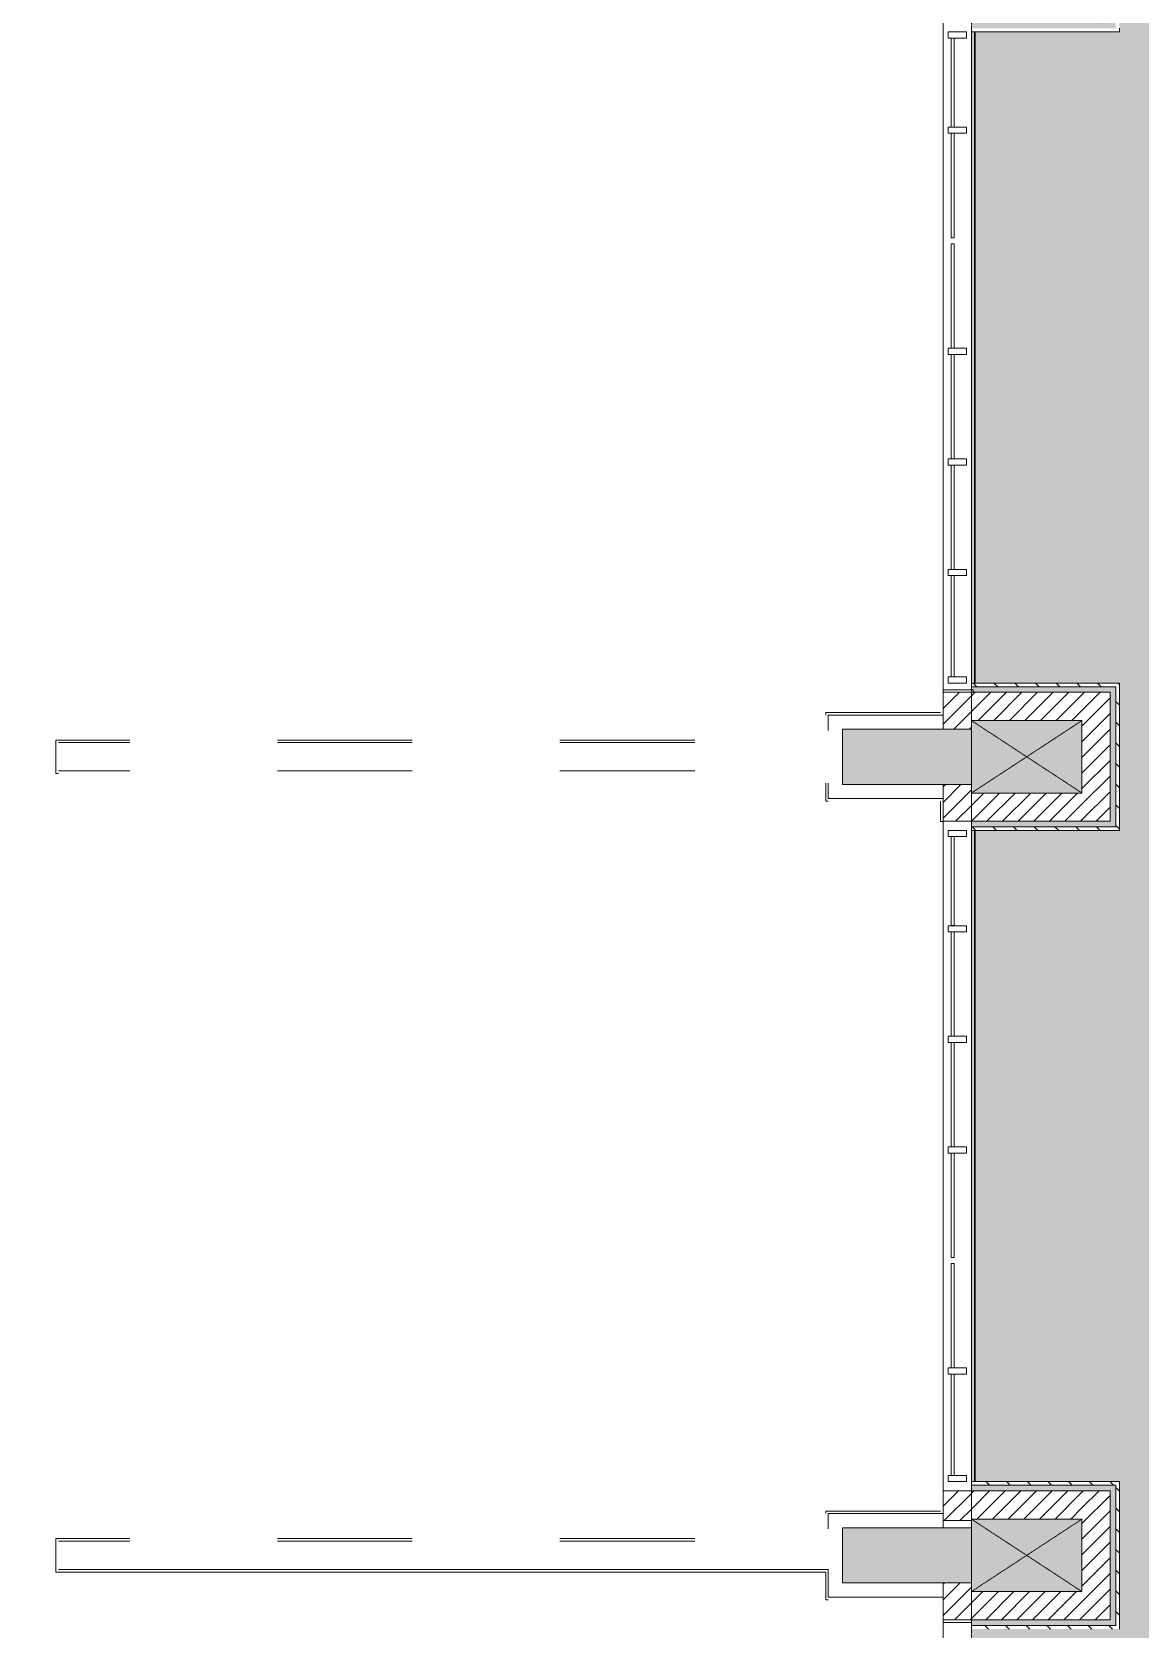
# Model space of a CAD drawing. Header units: millimetres. Extents: x -106145 to 154907, y -84585 to 152038.
# Drawn here: x 113743 to 122762, y 101575 to 114575 of the extents above; entities that cross this region are included whole.
import ezdxf

# ---------------------------------------------------------------- set-up
doc = ezdxf.new("R2010")
doc.units = ezdxf.units.MM
doc.linetypes.add('Cut Out Line', pattern=[2, 1, -1])
doc.linetypes.add('Cut Out Line _2_', pattern=[2, 1, -1])
doc.layers.add('A-DETL', color=7, linetype='Continuous', lineweight=5, true_color=0x00a600)
for name, color, linetype, lineweight in [('A-FLOR', 7, 'Continuous', 5), ('A-FLOR-PATT', 7, 'Continuous', 5), ('A-GLAZ-CURT', 7, 'Continuous', 5), ('A-GLAZ-CWMG', 7, 'Continuous', 5), ('A-WALL', 7, 'Continuous', 5), ('A-WALL-PATT', 7, 'Continuous', 5), ('S-COLS', 7, 'Continuous', 5)]:
    doc.layers.add(name, color=color, linetype=linetype, lineweight=lineweight)
pattern_1 = [(45, (0, 0), (-63.63961, 63.63961), [])]
pattern_2 = [(315, (0, 0), (84.18955, 84.18955), [])]

# ---------------------------------------------------------------- blocks, each defined once
blk = doc.blocks.new('System Panel - Glazed-15714935-Site Plan -MAIN')
at = {"layer": 'A-GLAZ-CURT', "color": 254, "lineweight": 9, "true_color": 0xdddddd}
for p, q in [((-413, 49), (413, 49)), ((-413, 24), (-413, 49)), ((413, 24), (-413, 24)), ((413, 24), (413, 49))]:
    blk.add_line(p, q, dxfattribs=at)
blk = doc.blocks.new('System Panel - Glazed-15715367-Site Plan -MAIN')
at = {"layer": 'A-GLAZ-CURT', "color": 254, "lineweight": 9, "true_color": 0xdddddd}
for p, q in [((-425, 49.5), (425, 49.5)), ((-425, 24.5), (-425, 49.5)), ((425, 24.5), (-425, 24.5)), ((425, 24.5), (425, 49.5))]:
    blk.add_line(p, q, dxfattribs=at)
blk = doc.blocks.new('Rectangular Mullion - 50 x 150mm-15568152-Site Plan -MAIN')
at = {"layer": 'A-GLAZ-CWMG', "color": 254, "lineweight": 18, "true_color": 0xdddddd}
for p, q in [((0, 75), (-50, 75)), ((-50, 75), (-50, -75)), ((0, 75), (0, -75)), ((-50, -75), (0, -75))]:
    blk.add_line(p, q, dxfattribs=at)
blk = doc.blocks.new('Rectangular Mullion - 50 x 150mm-15568153-Site Plan -MAIN')
at = {"layer": 'A-GLAZ-CWMG', "color": 254, "lineweight": 18, "true_color": 0xdddddd}
for p, q in [((0, 75), (-50, 75)), ((-50, 75), (-50, -75)), ((0, 75), (0, -75)), ((-50, -75), (0, -75))]:
    blk.add_line(p, q, dxfattribs=at)
blk = doc.blocks.new('Rectangular Mullion - 50 x 150mm-15568150-Site Plan -MAIN')
at = {"layer": 'A-GLAZ-CWMG', "color": 254, "lineweight": 18, "true_color": 0xdddddd}
for p, q in [((25, 75), (-25, 75)), ((-25, 75), (-25, -75)), ((25, 75), (25, -75)), ((-25, -75), (25, -75))]:
    blk.add_line(p, q, dxfattribs=at)
blk = doc.blocks.new('System Panel - Glazed-15716075-Site Plan -MAIN')
at = {"layer": 'A-GLAZ-CURT', "color": 254, "lineweight": 9, "true_color": 0xdddddd}
for p, q in [((-362, 50), (362, 50)), ((-362, 24), (-362, 50)), ((362, 24), (-362, 24)), ((362, 24), (362, 50))]:
    blk.add_line(p, q, dxfattribs=at)
blk = doc.blocks.new('MM-HOSPITAL BLOCK-C_2022_11_01_Facade reworking_rvt-1-Site Plan -MAIN')
at = {"layer": 'A-WALL-PATT', "true_color": 0xaaaaaa}
h = blk.add_hatch(dxfattribs=at)
h.set_pattern_fill('FP_10', color=253, style=0, pattern_type=2)
h.set_pattern_definition(pattern_1)
h.paths.add_polyline_path([(122289, 16605), (122519, 16605), (122519, 18390), (122289, 18390), (122289, 16835)], flags=0)
h.paths.add_polyline_path([(122519, 23840), (122519, 24890), (122289, 24890), (122289, 23840)], flags=0)
h.paths.add_polyline_path([(122519, 30340), (122519, 31553), (122289, 31553), (122289, 30340)], flags=0)
h.paths.add_polyline_path([(122519, 32603), (122519, 33815), (122289, 33815), (122289, 32603)], flags=0)
h.paths.add_polyline_path([(122289, 38130), (122519, 38130), (122519, 39180), (122289, 39180), (122289, 38360)], flags=0)
h.paths.add_polyline_path([(122289, 44630), (122519, 44630), (122519, 45680), (122289, 45680), (122289, 44860)], flags=0)
h.paths.add_polyline_path([(122519, 51130), (122519, 52180), (122289, 52180), (122289, 51130)], flags=0)
h.paths.add_polyline_path([(122289, 57475), (122519, 57475), (122519, 60950), (122289, 60950), (122289, 57705)], flags=0)
h.paths.add_polyline_path([(122519, 67580), (122519, 68630), (122289, 68630), (122289, 67580)], flags=0)
h.paths.add_polyline_path([(122289, 73555), (122519, 73555), (122519, 74605), (122289, 74605), (122289, 73785)], flags=0)
h.paths.add_polyline_path([(122519, 81555), (122519, 82485), (122289, 82485), (122289, 81555)], flags=0)
h.paths.add_polyline_path([(122289, 83535), (122519, 83535), (122519, 85030), (122289, 85030), (122289, 83814)], flags=0)
h.paths.add_polyline_path([(122289, 91210), (122519, 91210), (122519, 91911), (122289, 91911), (122289, 91440)], flags=0)
h.paths.add_polyline_path([(122289, 92961), (122519, 92961), (122519, 98425), (122289, 98425), (122289, 93034)], flags=0)
h.paths.add_polyline_path([(122519, 101650), (122519, 102700), (122289, 102700), (122289, 101650)], flags=0)
h.paths.add_polyline_path([(122519, 108150), (122519, 109200), (122289, 109200), (122289, 108150)], flags=0)
h.paths.add_polyline_path([(122289, 114650), (122519, 114650), (122519, 115885), (122289, 115885), (122289, 114880)], flags=0)
h.paths.add_polyline_path([(122519, 116935), (122519, 118170), (122289, 118170), (122289, 116935)], flags=0)
h.paths.add_polyline_path([(122289, 121150), (122519, 121150), (122519, 122200), (122289, 122200), (122289, 121380)], flags=0)
h.paths.add_polyline_path([(122519, 129080), (122519, 130865), (122289, 130865), (122289, 129080)], flags=0)
h = blk.add_hatch(dxfattribs=at)
h.set_pattern_fill('FP_10', color=253, style=0, pattern_type=2)
h.set_pattern_definition(pattern_1)
h.paths.add_polyline_path([(121389, 108900), (121389, 109200), (121159, 109200), (121159, 108900)], flags=0)
at = {"layer": 'A-WALL-PATT', "true_color": 0xd4d4d4}
h = blk.add_hatch(dxfattribs=at)
h.set_pattern_fill('FP_16', color=254, style=0, pattern_type=2)
h.set_pattern_definition(pattern_2)
h.paths.add_polyline_path([(121389, 109245), (122564, 109245), (122564, 109275), (121389, 109275)], flags=0)
at = {"layer": 'A-WALL-PATT', "true_color": 0xaaaaaa}
h = blk.add_hatch(dxfattribs=at)
h.set_pattern_fill('FP_10', color=253, style=0, pattern_type=2)
h.set_pattern_definition(pattern_1)
h.paths.add_polyline_path([(122289, 108970), (122289, 109200), (121389, 109200), (121389, 108970)], flags=0)
at = {"layer": 'A-WALL-PATT', "true_color": 0xd4d4d4}
h = blk.add_hatch(dxfattribs=at)
h.set_pattern_fill('FP_16', color=254, style=0, pattern_type=2)
h.set_pattern_definition(pattern_2)
h.paths.add_polyline_path([(122594, 108105), (122594, 109275), (122564, 109275), (122564, 108105)], flags=0)
at = {"layer": 'A-WALL-PATT', "true_color": 0xaaaaaa}
h = blk.add_hatch(dxfattribs=at)
h.set_pattern_fill('FP_10', color=253, style=0, pattern_type=2)
h.set_pattern_definition(pattern_1)
h.paths.add_polyline_path([(121159, 108150), (121389, 108150), (121389, 108450), (121159, 108447), (121159, 108380)], flags=0)
h = blk.add_hatch(dxfattribs=at)
h.set_pattern_fill('FP_10', color=253, style=0, pattern_type=2)
h.set_pattern_definition(pattern_1)
h.paths.add_polyline_path([(121389, 108150), (122289, 108150), (122289, 108380), (121389, 108380)], flags=0)
at = {"layer": 'A-WALL-PATT', "true_color": 0xd4d4d4}
h = blk.add_hatch(dxfattribs=at)
h.set_pattern_fill('FP_16', color=254, style=0, pattern_type=2)
h.set_pattern_definition(pattern_2)
h.paths.add_polyline_path([(121389, 108075), (122594, 108075), (122594, 108105), (121389, 108105)], flags=0)
at = {"layer": 'A-WALL-PATT', "true_color": 0xaaaaaa}
h = blk.add_hatch(dxfattribs=at)
h.set_pattern_fill('FP_10', color=253, style=0, pattern_type=2)
h.set_pattern_definition(pattern_1)
h.paths.add_polyline_path([(121159, 102458), (121389, 102458), (121389, 102700), (121159, 102700), (121159, 102470)], flags=0)
at = {"layer": 'A-WALL-PATT', "true_color": 0xd4d4d4}
h = blk.add_hatch(dxfattribs=at)
h.set_pattern_fill('FP_16', color=254, style=0, pattern_type=2)
h.set_pattern_definition(pattern_2)
h.paths.add_polyline_path([(122564, 102745), (122564, 102775), (121389, 102775), (121389, 102745)], flags=0)
at = {"layer": 'A-WALL-PATT', "true_color": 0xaaaaaa}
h = blk.add_hatch(dxfattribs=at)
h.set_pattern_fill('FP_10', color=253, style=0, pattern_type=2)
h.set_pattern_definition(pattern_1)
h.paths.add_polyline_path([(122289, 102470), (122289, 102700), (121389, 102700), (121389, 102470)], flags=0)
at = {"layer": 'A-WALL-PATT', "true_color": 0xd4d4d4}
h = blk.add_hatch(dxfattribs=at)
h.set_pattern_fill('FP_16', color=254, style=0, pattern_type=2)
h.set_pattern_definition(pattern_2)
h.paths.add_polyline_path([(122594, 101605), (122594, 102775), (122564, 102775), (122564, 101605)], flags=0)
at = {"layer": 'A-WALL-PATT', "true_color": 0xaaaaaa}
h = blk.add_hatch(dxfattribs=at)
h.set_pattern_fill('FP_10', color=253, style=0, pattern_type=2)
h.set_pattern_definition(pattern_1)
h.paths.add_polyline_path([(121159, 101650), (121389, 101650), (121389, 101950), (121159, 101947), (121159, 101880)], flags=0)
h = blk.add_hatch(dxfattribs=at)
h.set_pattern_fill('FP_10', color=253, style=0, pattern_type=2)
h.set_pattern_definition(pattern_1)
h.paths.add_polyline_path([(122289, 101650), (122289, 101880), (121389, 101880), (121389, 101650)], flags=0)
at = {"layer": 'A-WALL-PATT', "true_color": 0xd4d4d4}
h = blk.add_hatch(dxfattribs=at)
h.set_pattern_fill('FP_16', color=254, style=0, pattern_type=2)
h.set_pattern_definition(pattern_2)
h.paths.add_polyline_path([(121389, 101575), (122594, 101575), (122594, 101605), (121389, 101605)], flags=0)
at = {"layer": 'S-COLS', "true_color": 0xd4d4d4}
for points in [[(120339, 108450), (121389, 108450), (121389, 108900), (120339, 108900), (120339, 108708)], [(120339, 101950), (121389, 101950), (121389, 102400), (120339, 102400), (120339, 102254)]]:
    blk.add_hatch(color=254, dxfattribs=at).paths.add_polyline_path(points, flags=0)
at = {"layer": 'A-DETL', "color": 254, "linetype": 'Cut Out Line', "true_color": 0xd4d4d4}
for p, q in [((122289, 108380), (121389, 108970)), ((122289, 108970), (121389, 108380)), ((122289, 101880), (121389, 102470)), ((122289, 102470), (121389, 101880))]:
    blk.add_line(p, q, dxfattribs=at)
at = {"layer": 'A-WALL', "color": 254, "true_color": 0xdddddd}
for p, q in [((121159, 109221), (121159, 114650)), ((121389, 114575), (121389, 109275)), ((121159, 109221), (121389, 109221)), ((121159, 109221), (121159, 109203)), ((121389, 109245), (121389, 109221)), ((120203, 109036), (121138, 109036)), ((120203, 109036), (120203, 109015)), ((120224, 109015), (121159, 109015)), ((120224, 109015), (120224, 108900)), ((121159, 109015), (120224, 109015)), ((113938, 108811), (114538, 108811)), ((113938, 108811), (113938, 108790)), ((115740, 108811), (116838, 108811)), ((118040, 108811), (119138, 108811)), ((120224, 108890), (120224, 108900)), ((113938, 108539), (113938, 108790)), ((113959, 108790), (114538, 108790)), ((114538, 108790), (113959, 108790)), ((115740, 108790), (116838, 108790)), ((116838, 108790), (115740, 108790)), ((118040, 108790), (119138, 108790)), ((119138, 108790), (118040, 108790)), ((114538, 108560), (113959, 108560)), ((116838, 108560), (115740, 108560)), ((119137, 108560), (118040, 108560)), ((113938, 108539), (113959, 108539)), ((120203, 108314), (120203, 108460)), ((120224, 108335), (120224, 108460)), ((120224, 108460), (120224, 108335)), ((120203, 108314), (120224, 108314)), ((120224, 108335), (120339, 108335)), ((121159, 108335), (120339, 108335)), ((121138, 108147), (121138, 108314)), ((121138, 108147), (121159, 108147)), ((121159, 102700), (121159, 108147)), ((121389, 108150), (121389, 108105)), ((121389, 108075), (121389, 102775)), ((121389, 102745), (121389, 102700)), ((120203, 102536), (121138, 102536)), ((120203, 102536), (120203, 102515)), ((120224, 102390), (120224, 102515)), ((120339, 102515), (120224, 102515)), ((121159, 102515), (120224, 102515)), ((120339, 102515), (121159, 102515)), ((121159, 102400), (121159, 102458)), ((113938, 102311), (114538, 102311)), ((113938, 102311), (113938, 102290)), ((115740, 102311), (116838, 102311)), ((118040, 102311), (119138, 102311)), ((113938, 102039), (113938, 102290)), ((113959, 102290), (114538, 102290)), ((114538, 102290), (113959, 102290)), ((115740, 102290), (116838, 102290)), ((116838, 102290), (115740, 102290)), ((118040, 102290), (119138, 102290)), ((119138, 102290), (118040, 102290)), ((120224, 102060), (113959, 102060)), ((113959, 102060), (120224, 102060)), ((120224, 101950), (120224, 102060)), ((120224, 102039), (120224, 102060)), ((113938, 102039), (113959, 102039)), ((120203, 102039), (113959, 102039)), ((120203, 101814), (120203, 102039)), ((120224, 102039), (120224, 101835)), ((120224, 101950), (120224, 101835)), ((120203, 101814), (120224, 101814)), ((121159, 101835), (120224, 101835)), ((121159, 101647), (121159, 101629)), ((121159, 98445), (121159, 101629)), ((121389, 101629), (121159, 101629)), ((121389, 101629), (121389, 101650)), ((121389, 101629), (121389, 101605))]:
    blk.add_line(p, q, dxfattribs=at)
at = {"layer": 'A-WALL', "color": 254, "lineweight": 18, "true_color": 0xdddddd}
for p, q in [((121389, 114575), (121389, 114605)), ((121159, 109200), (121159, 108903)), ((121389, 109200), (121159, 109200)), ((121389, 109275), (121389, 109245)), ((121389, 109200), (121389, 108970)), ((121389, 108900), (121389, 108970)), ((121389, 108900), (121159, 108900)), ((121159, 108450), (121389, 108450)), ((121159, 108447), (121159, 108150)), ((121389, 108380), (121389, 108450)), ((121389, 108380), (121389, 108150)), ((121159, 108150), (121389, 108150)), ((121389, 108075), (121389, 108105)), ((121159, 102700), (121159, 102458)), ((121159, 102700), (121389, 102700)), ((121389, 102775), (121389, 102745)), ((121389, 102700), (121389, 102470)), ((121159, 102458), (121389, 102458)), ((121389, 102458), (121389, 102470)), ((121159, 101950), (121389, 101950)), ((121159, 101947), (121159, 101650)), ((121389, 101880), (121389, 101950)), ((121389, 101880), (121389, 101650)), ((121159, 101650), (121389, 101650)), ((121389, 101575), (121389, 101605))]:
    blk.add_line(p, q, dxfattribs=at)
at = {"layer": 'A-WALL', "color": 253, "lineweight": 18, "true_color": 0xaaaaaa}
for p, q in [((121414, 114575), (121389, 114575)), ((121414, 114575), (121414, 109275)), ((122594, 114575), (121419, 114575)), ((121419, 109275), (121419, 114575)), ((122594, 114575), (122594, 114605)), ((121389, 109275), (121414, 109275)), ((122564, 109245), (121389, 109245)), ((121389, 109200), (122289, 109200)), ((121419, 109275), (122564, 109275)), ((122519, 109200), (122289, 109200)), ((122519, 108150), (122519, 109200)), ((122594, 109275), (122564, 109275)), ((122564, 109245), (122564, 108105)), ((122594, 108105), (122594, 109275)), ((122289, 108970), (121389, 108970)), ((122289, 108970), (122289, 108380)), ((121389, 108380), (122289, 108380)), ((122289, 108150), (121389, 108150)), ((122564, 108105), (121389, 108105)), ((121414, 108075), (121389, 108075)), ((121414, 108075), (121414, 102775)), ((122594, 108075), (121419, 108075)), ((121419, 102775), (121419, 108075)), ((122289, 108150), (122519, 108150)), ((122594, 108075), (122594, 108105)), ((121389, 102775), (121414, 102775)), ((122564, 102745), (121389, 102745)), ((121389, 102700), (122289, 102700)), ((121419, 102775), (122564, 102775)), ((122519, 102700), (122289, 102700)), ((122519, 101650), (122519, 102700)), ((122594, 102775), (122564, 102775)), ((122564, 102745), (122564, 101605)), ((122594, 101605), (122594, 102775)), ((122289, 102470), (121389, 102470)), ((122289, 102470), (122289, 101880)), ((121389, 101880), (122289, 101880)), ((122289, 101650), (121389, 101650)), ((122564, 101605), (121389, 101605)), ((122289, 101650), (122519, 101650)), ((122594, 101575), (122594, 101605))]:
    blk.add_line(p, q, dxfattribs=at)
at = {"layer": 'A-WALL', "color": 253, "true_color": 0xaaaaaa}
for p, q in [((121419, 114575), (121414, 114575)), ((121389, 109221), (121404, 109221)), ((121404, 109200), (121404, 109221)), ((121414, 109275), (121419, 109275)), ((121419, 108075), (121414, 108075)), ((121414, 102775), (121419, 102775))]:
    blk.add_line(p, q, dxfattribs=at)
at = {"layer": 'S-COLS', "color": 254, "true_color": 0xdddddd}
for p, q in [((120339, 108450), (120339, 108900)), ((120339, 108900), (121389, 108900)), ((121389, 108450), (121389, 108900)), ((121389, 108450), (120339, 108450)), ((120339, 101950), (120339, 102400)), ((120339, 102400), (121389, 102400)), ((121389, 101950), (121389, 102400)), ((121389, 101950), (120339, 101950))]:
    blk.add_line(p, q, dxfattribs=at)
at = {"color": 253, "lineweight": 5, "true_color": 0xaaaaaa, "extrusion": (0, 0, -1), "rotation": 90.0000000000002}
for name, p in [('Rectangular Mullion - 50 x 150mm-15568152-Site Plan -MAIN', (-121274, 114575)), ('Rectangular Mullion - 50 x 150mm-15568150-Site Plan -MAIN', (-121274, 113775)), ('Rectangular Mullion - 50 x 150mm-15568150-Site Plan -MAIN', (-121274, 111975)), ('Rectangular Mullion - 50 x 150mm-15568150-Site Plan -MAIN', (-121274, 111075)), ('Rectangular Mullion - 50 x 150mm-15568150-Site Plan -MAIN', (-121274, 110175)), ('Rectangular Mullion - 50 x 150mm-15568152-Site Plan -MAIN', (-121274, 108075)), ('Rectangular Mullion - 50 x 150mm-15568150-Site Plan -MAIN', (-121274, 107275)), ('Rectangular Mullion - 50 x 150mm-15568150-Site Plan -MAIN', (-121274, 106375)), ('Rectangular Mullion - 50 x 150mm-15568150-Site Plan -MAIN', (-121274, 105475)), ('Rectangular Mullion - 50 x 150mm-15568150-Site Plan -MAIN', (-121274, 103675))]:
    blk.add_blockref(name, p, dxfattribs=at)
at = {"color": 253, "lineweight": 5, "true_color": 0xaaaaaa}
for name, p, rotation in [('System Panel - Glazed-15716075-Site Plan -MAIN', (121274, 114163), 89.99999999999982), ('System Panel - Glazed-15715367-Site Plan -MAIN', (121274, 113325), 89.99999999999982), ('System Panel - Glazed-15715367-Site Plan -MAIN', (121274, 112425), 89.99999999999982), ('System Panel - Glazed-15715367-Site Plan -MAIN', (121274, 111525), 89.99999999999982), ('System Panel - Glazed-15715367-Site Plan -MAIN', (121274, 110625), 89.99999999999982), ('System Panel - Glazed-15714935-Site Plan -MAIN', (121274, 109738), 89.99999999999982), ('Rectangular Mullion - 50 x 150mm-15568153-Site Plan -MAIN', (121274, 109275), 269.9999999999998), ('System Panel - Glazed-15716075-Site Plan -MAIN', (121274, 107663), 89.99999999999982), ('System Panel - Glazed-15715367-Site Plan -MAIN', (121274, 106825), 89.99999999999982), ('System Panel - Glazed-15715367-Site Plan -MAIN', (121274, 105925), 89.99999999999982), ('System Panel - Glazed-15715367-Site Plan -MAIN', (121274, 105025), 89.99999999999982), ('System Panel - Glazed-15715367-Site Plan -MAIN', (121274, 104125), 89.99999999999982), ('System Panel - Glazed-15714935-Site Plan -MAIN', (121274, 103238), 89.99999999999982), ('Rectangular Mullion - 50 x 150mm-15568153-Site Plan -MAIN', (121274, 102775), 269.9999999999998)]:
    blk.add_blockref(name, p, dxfattribs=dict(at, rotation=rotation))

msp = doc.modelspace()

# ---------------------------------------------------------------- hatches: boundary and pattern name
at = {"layer": 'A-FLOR-PATT', "true_color": 0x808080}
h = msp.add_hatch(dxfattribs=at)
h.set_pattern_fill('FP_4', color=8, style=0, pattern_type=2)
h.set_pattern_definition([(0, (0, 0), (1219.2, 304.8), [100.584, -813.816, 100.584, -813.816, -4876.8]), (0, (0, 0), (1219.2, 304.8), [-1828.8, 100.584, -1728.216, 100.584, -813.816, -2133.6]), (0, (0, 0), (1219.2, 304.8), [-4572, 100.584, -509.016, 100.584, -1423.416]), (120, (457.2, 152.4), (-873.56454, 903.45817), [100.584, -813.816, 100.584, -813.816, -4876.8]), (120, (457.2, 152.4), (-873.56454, 903.45817), [-1828.8, 100.584, -1728.216, 100.584, -813.816, -2133.6]), (120, (457.2, 152.4), (-873.56454, 903.45817), [-4572, 100.584, -509.016, 100.584, -1423.416]), (240, (609.6, 762), (-345.63546, -1208.25817), [100.584, -813.816, 100.584, -813.816, -4876.8]), (240, (609.6, 762), (-345.63546, -1208.25817), [-1828.8, 100.584, -1728.216, 100.584, -813.816, -2133.6]), (240, (609.6, 762), (-345.63546, -1208.25817), [-4572, 100.584, -509.016, 100.584, -1423.416])])
h.paths.add_polyline_path([(120976.44, -5540.95), (130530.13, -25.13), (141506.23, 64566.56), (148425.19, 77286.56), (145818.87, 107785.95), (142128.14, 143003.41), (140701.04, 143003.41), (140407.96, 142997.07), (140115.4, 142978.1), (139823.86, 142946.52), (139483.19, 142892.47), (139245.91, 142845.76), (138960.52, 142776.72), (138678.17, 142695.35), (138390.64, 142598.44), (138072.64, 142473.65), (137854.36, 142378.51), (137589.11, 142249.12), (137329.32, 142108.09), (137075.44, 141955.61), (136827.91, 141791.84), (136587.18, 141616.97), (136332.6, 141413.11), (136127.77, 141234.6), (135909.9, 141027.42), (135700.43, 140809.75), (135551.77, 140644.7), (135365.81, 140419.49), (135189.69, 140186.5), (135023.73, 139946.17), (134868.25, 139698.93), (134723.53, 139445.24), (134565.72, 139133.32), (134466.18, 138917.39), (134354.56, 138644.85), (134254.94, 138368.04), (134167.45, 138087.43), (134092.22, 137803.52), (134029.35, 137516.8), (133978.93, 137227.77), (133941.03, 136936.95), (133915.72, 136644.85), (133903.02, 136351.97), (133902.95, 136058.82), (133915.52, 135765.94), (133943.24, 135445.4), (134842.96, 126881.53), (135189.06, 124968.58), (135446.38, 123480.79), (135692.08, 121996.12), (135926.14, 120515.42), (136148.56, 119039.7), (136359.31, 117570.16), (136558.39, 116108.26), (136757.32, 114560.45), (136996.29, 112554.47), (137122.61, 111437.54), (137324.17, 109499.66), (137403.42, 108690.82), (137471.05, 107971.36), (137545.95, 107142.57), (137602.63, 106489.99), (137673.34, 105635.88), (137747.27, 104710.63), (137876.79, 102898.95), (137945.75, 101854.47), (138064.27, 99795.56), (138128.27, 98569.74), (138159.03, 98012.02), (138239.7, 96859.47), (138313.99, 95957.18), (138400.64, 95039.25), (138532.99, 93833.41), (138650.68, 92878.32), (138777.08, 91947.24), (138914.86, 91017.89), (139064, 90090.42), (139224.46, 89165), (139396.2, 88241.8), (139588.48, 87277.32), (139984.04, 85409.8), (140137.49, 84629.34), (140288.24, 83800.93), (140427.21, 82970.46), (140577.76, 81970.46), (140669.75, 81303.97), (140773.26, 80468.29), (140864.9, 79631.22), (140944.65, 78792.92), (141012.5, 77953.56), (141068.44, 77113.32), (141114.93, 76209.88), (141141.89, 75532.56), (141164.56, 74594.61), (141173.08, 73859.03), (141170.96, 73022.09), (141153.28, 72062.82), (141123.88, 71182.67), (141085.34, 70369.12), (141033.28, 69523.75), (140969.51, 68683.2), (140893.31, 67838.83), (140805.72, 67001.26), (140705.88, 66162.21), (140621.58, 65514.75), (131056.73, 9227.92), (130970, 8753.67), (130854.96, 8211.93), (130760.96, 7812.46), (130638.5, 7345.1), (130502.04, 6873.74), (130340.47, 6367.97), (130193.3, 5942.49), (130021.25, 5483.24), (129837.58, 5028.63), (129617.07, 4524.01), (129435.9, 4134.58), (129218.18, 3695.73), (128981.22, 3247.97), (128749.8, 2835.86), (128499.48, 2415.42), (128238.66, 2001.67), (127967.52, 1594.91), (127686.27, 1195.39), (127395.12, 803.38), (127094.31, 419.16), (126784.05, 42.97), (126464.6, -324.93), (126136.21, -684.31), (125826.07, -1007.88), (125518.61, -1314.53), (125165.74, -1649.29), (124780.44, -1995.78), (124434.12, -2292.31), (124055.85, -2600.05), (123732.44, -2851.84), (123275.66, -3186.81), (122874.26, -3465.37), (122465.68, -3733.77), (122050.19, -3991.81), (121628.08, -4240.95), (120576.44, -4848.11), (120579.65, -4853.68)], flags=0)
h.paths.add_polyline_path([(110420.81, 12064.12), (120658.75, 17598.45), (120658.75, 17735.05), (113628.75, 17735.05), (113628.75, 16605.05), (110498.75, 16605.05), (110498.75, 17735.05), (110453.75, 17735.05), (110453.75, 16560.05), (113703.75, 16560.05), (113703.75, 16530.05), (110423.75, 16530.05), (110423.75, 17735.05), (107146.69, 17735.05), (110327.72, 12225.35)], flags=0)
h.paths.add_polyline_path([(110728.75, 16835.05), (113398.75, 16835.05), (113398.75, 17735.05), (110728.75, 17735.05), (110728.75, 17430.05)], flags=0)
h.paths.add_polyline_path([(120688.75, 17614.66), (120911.45, 17735.05), (120688.75, 17735.05)], flags=0)
h.paths.add_polyline_path([(121388.75, 17992.48), (121534.83, 18160.05), (121388.75, 18160.05)], flags=0)
h.paths.add_polyline_path([(121627.66, 18390.05), (121706.7, 18390.05), (121737.54, 18435.05), (121388.75, 18435.05), (121388.75, 18390.05), (121491.21, 18390.05)], flags=0)
h.paths.add_polyline_path([(121418.75, 18465.05), (121758.95, 18466.29), (121795.89, 18524.76), (121900.98, 18704.57), (121990.8, 18880.54), (122077.55, 19079.67), (122137.84, 19239.03), (123174.55, 24922.04), (128753.85, 57773.23), (128760.04, 57843.99), (128757, 57968.2), (128742.54, 58074.01), (128716.88, 58177.67), (128680.32, 58277.99), (128633.28, 58373.83), (128576.3, 58464.1), (128510.04, 58547.77), (128435.27, 58623.88), (128352.87, 58691.56), (128263.84, 58750.05), (122593.75, 58750.05), (122593.75, 57400.05), (121388.75, 57399.27), (121388.75, 52255.05), (122593.75, 52255.05), (122593.75, 51055.05), (121388.75, 51054.27), (121388.75, 45755.05), (122593.75, 45755.05), (122593.75, 44555.05), (121388.75, 44555.05), (121388.75, 39255.05), (122593.75, 39255.05), (122593.75, 38055.05), (121388.75, 38055.05), (121388.75, 33890.05), (122593.75, 33890.05), (122593.75, 30265.05), (121388.75, 30265.05), (121388.75, 24965.05), (122593.75, 24965.05), (122593.75, 23765.05), (121388.75, 23765.05), (121388.75, 18465.05), (121413.75, 18465.05)], flags=0)
h.paths.add_polyline_path([(122288.75, 23795.05), (122563.75, 23795.05), (122563.75, 24935.05), (121388.75, 24935.05), (121388.75, 24890.05), (122518.75, 24890.05), (122518.75, 23840.05), (121388.75, 23840.05), (121388.75, 23795.05), (121629.85, 23795.05)], flags=0)
h.paths.add_polyline_path([(121698.75, 24070.05), (122288.75, 24070.05), (122288.75, 24660.05), (121388.75, 24660.05), (121388.75, 24070.05), (121629.85, 24070.05)], flags=0)
h.paths.add_polyline_path([(121388.75, 30295.05), (122563.75, 30295.05), (122563.75, 33860.05), (121388.75, 33860.05), (121388.75, 33815.05), (122518.75, 33815.05), (122518.75, 30340.05), (121388.75, 30339.49)], flags=0)
h.paths.add_polyline_path([(121388.75, 30570.05), (122288.75, 30570.05), (122288.75, 33585.05), (121388.75, 33585.05), (121388.75, 30595.05)], flags=0)
h.paths.add_polyline_path([(122479.67, 38085.05), (122563.75, 38085.05), (122563.75, 39225.05), (121388.75, 39225.05), (121388.75, 39180.05), (122518.75, 39180.05), (122518.75, 38130.05), (121388.75, 38130.05), (121388.75, 38085.05), (122288.75, 38085.05)], flags=0)
h.paths.add_polyline_path([(121388.75, 38360.05), (122288.75, 38360.05), (122288.75, 38950.05), (121388.75, 38950.05), (121388.75, 38475.05)], flags=0)
h.paths.add_polyline_path([(121418.75, 44585.05), (122563.75, 44585.05), (122563.75, 45725.05), (121388.75, 45725.05), (121388.75, 45680.05), (122518.75, 45680.05), (122518.75, 44630.05), (121388.75, 44630.05), (121388.75, 44585.05), (121413.75, 44585.05)], flags=0)
h.paths.add_polyline_path([(121388.75, 44860.05), (122288.75, 44860.05), (122288.75, 45450.05), (121388.75, 45450.05), (121388.75, 44930.05)], flags=0)
h.paths.add_polyline_path([(121793.39, 51085.05), (122563.75, 51085.05), (122563.75, 52225.05), (121388.75, 52225.05), (121388.75, 52180.05), (122518.75, 52180.05), (122518.75, 51130.05), (121388.75, 51130.05), (121388.75, 51085.05), (121418.75, 51085.05)], flags=0)
h.paths.add_polyline_path([(121388.75, 51360.05), (122288.75, 51360.05), (122288.75, 51950.05), (121388.75, 51950.05), (121388.75, 51785.05)], flags=0)
h.paths.add_polyline_path([(121418.75, 57430.05), (122563.75, 57430.05), (122563.75, 58750.05), (122518.75, 58750.05), (122518.75, 57475.05), (121388.75, 57475.05), (121388.75, 57430.05), (121413.75, 57430.05)], flags=0)
h.paths.add_polyline_path([(122288.75, 57705.05), (122288.75, 58750.05), (121388.75, 58750.05), (121388.75, 57705.05), (122268.43, 57705.05)], flags=0)
h.paths.add_polyline_path([(124406.99, 83755.09), (124407.23, 83755.09), (124407.6, 83784.09), (124413.6, 83784.02), (124414.09, 83755.09), (126807.96, 83755.09), (126917.13, 83761.07), (127025, 83778.93), (127145.09, 83814.43), (127231.69, 83849.3), (127328.05, 83900.98), (127418.19, 83962.87), (127501.03, 84034.22), (127575.59, 84114.2), (127640.97, 84201.83), (127696.39, 84296.08), (127741.19, 84395.82), (127774.83, 84499.85), (127799.77, 84637.2), (127807.9, 84736.41), (127854.75, 86078), (127890.33, 87440.58), (127913.92, 88803.42), (127925.51, 90166.41), (127925.03, 91538.75), (127910.17, 93034.24), (127887.13, 94299.73), (127849.73, 95679.86), (127800.03, 97059.61), (127738.03, 98438.88), (127663.74, 99817.56), (127577.16, 101195.54), (127478.31, 102572.72), (127367.17, 103948.99), (127243.78, 105324.23), (127108.12, 106698.35), (126960.22, 108071.24), (126800.09, 109442.8), (126627.72, 110812.9), (126443.15, 112181.46), (126246.37, 113548.37), (126037.41, 114913.51), (125816.28, 116276.78), (125582.99, 117638.08), (125365.2, 118849.73), (125080.02, 120354.35), (124780.44, 121868.47), (123036.7, 130568.31), (123016.08, 130641.67), (122984.54, 130711.05), (122942.83, 130774.82), (122887.07, 130835.49), (122832.98, 130879.81), (122767.38, 130918.6), (122680.04, 130950.83), (122622.43, 130964.25), (122518.75, 130970.05), (108948.73, 130970.05), (108948.73, 130865.05), (110478.75, 130865.05), (110478.75, 130940.05), (113703.75, 130940.05), (113703.75, 130865.05), (114858.75, 130865.05), (114858.75, 129765.05), (120658.75, 129765.05), (120658.75, 130940.05), (122593.75, 130936.98), (122593.75, 129005.05), (121388.75, 129005.05), (121388.75, 122275.05), (122593.75, 122275.05), (122593.75, 121075.05), (121388.75, 121075.05), (121388.75, 118245.05), (122593.75, 118245.05), (122593.75, 114575.05), (121388.75, 114575.05), (121388.75, 109275.05), (122593.75, 109275.05), (122593.75, 108075.05), (121388.75, 108075.05), (121388.75, 102775.05), (122593.75, 102775.05), (122593.75, 101575.05), (121388.75, 101575.05), (121388.75, 98500.05), (122593.75, 98500.05), (122593.75, 91135.05), (121388.75, 91135.05), (121388.75, 85105.05), (122593.75, 85105.05), (122593.75, 83755.09), (122680.04, 83755.09)], flags=0)
h.paths.add_polyline_path([(122563.75, 83755.09), (122563.75, 85075.05), (121388.75, 85075.05), (121388.75, 85030.05), (122518.75, 85030.05), (122518.75, 83755.09)], flags=0)
h.paths.add_polyline_path([(122288.75, 83755.09), (122288.75, 84800.05), (121388.75, 84800.05), (121388.75, 83755.09), (122154.96, 83755.09)], flags=0)
h.paths.add_polyline_path([(124413.6, 83784.2), (124407.6, 83784.28), (124410.99, 83887.08), (124414.94, 83887.03), (124413.69, 83790.59)], flags=0)
h.paths.add_polyline_path([(124415.22, 83909.04), (124409.22, 83909.11), (124410.99, 83974.58), (124416.07, 83974.51), (124415.35, 83918.73)], flags=0)
h.paths.add_polyline_path([(124415.96, 83987.08), (124410.24, 83987.15), (124410.99, 84028.75), (124416.78, 84028.67), (124416.07, 83987.08)], flags=0)
h.paths.add_polyline_path([(124416.84, 84033.42), (124410.84, 84033.49), (124411.58, 84090.75), (124414.26, 84098.96), (124417.69, 84098.92), (124416.99, 84045.15)], flags=0)
h.paths.add_polyline_path([(124417.69, 84119.89), (124411.96, 84119.97), (124414.26, 84197.63), (124418.97, 84197.57), (124417.96, 84119.89)], flags=0)
h.paths.add_polyline_path([(124418.98, 84198.37), (124412.98, 84198.45), (124414.26, 84244.59), (124419.58, 84244.52), (124419.13, 84210.38)], flags=0)
h.paths.add_polyline_path([(124420.26, 84297.4), (124414.26, 84297.48), (124417.58, 84340.86), (124420.82, 84340.82)], flags=0)
h.paths.add_polyline_path([(124421.27, 84375.19), (124415.27, 84375.27), (124417.58, 84431.55), (124422, 84431.49), (124421.35, 84381.28)], flags=0)
h.paths.add_polyline_path([(122154.46, 91165.05), (122563.75, 91165.05), (122563.75, 98470.05), (121388.75, 98470.05), (121388.75, 98425.05), (122518.75, 98425.05), (122518.75, 91210.05), (121388.75, 91210.05), (121388.75, 91165.05), (121418.75, 91165.05)], flags=0)
h.paths.add_polyline_path([(122288.75, 91440.05), (122288.75, 98195.05), (121388.75, 98195.05), (121388.75, 91440.05)], flags=0)
h.paths.add_polyline_path([(121418.75, 101605.05), (122563.75, 101605.05), (122563.75, 102745.05), (121388.75, 102745.05), (121388.75, 102700.05), (122518.75, 102700.05), (122518.75, 101650.05), (121388.75, 101647.05), (121388.75, 101605.05), (121413.75, 101605.05)], flags=0)
h.paths.add_polyline_path([(122288.75, 101880.05), (122288.75, 102470.05), (121388.75, 102470.05), (121388.75, 101880.05), (121698.75, 101880.05)], flags=0)
h.paths.add_polyline_path([(138673.77, 105200.72), (138658.5, 105486.47), (140231.81, 105570.54), (140247.08, 105284.79), (139175.75, 105227.54)], flags=0)
h.paths.add_polyline_path([(121413.75, 108105.05), (122563.75, 108105.05), (122563.75, 109245.05), (121388.75, 109245.05), (121388.75, 109221.05), (121403.75, 109221.05), (121403.75, 109200.05), (122518.75, 109200.05), (122518.75, 108150.05), (121388.75, 108150.05), (121388.75, 108105.05)], flags=0)
h.paths.add_polyline_path([(122288.75, 108380.05), (122288.75, 108970.05), (121388.75, 108970.05), (121388.75, 108380.05), (121698.75, 108380.05)], flags=0)
h.paths.add_polyline_path([(121413.75, 114605.05), (122563.75, 114605.05), (122563.75, 118215.05), (121388.75, 118215.05), (121388.75, 118170.05), (122518.75, 118170.05), (122518.75, 114650.05), (121388.75, 114650.05), (121388.75, 114605.05)], flags=0)
h.paths.add_polyline_path([(122288.75, 114880.05), (122288.75, 117940.05), (121388.75, 117940.05), (121388.75, 114880.05)], flags=0)
h.paths.add_polyline_path([(122518.75, 121105.05), (122563.75, 121105.05), (122563.75, 122245.05), (121388.75, 122245.05), (121388.75, 122200.05), (122518.75, 122200.05), (122518.75, 121150.05), (121388.75, 121150.05), (121388.75, 121105.05), (122288.75, 121105.05)], flags=0)
h.paths.add_polyline_path([(121698.75, 121380.05), (122288.75, 121380.05), (122288.75, 121970.05), (121388.75, 121970.05), (121388.75, 121380.05)], flags=0)
h.paths.add_polyline_path([(121418.75, 129035.05), (122563.75, 129035.05), (122563.75, 130910.05), (120688.75, 130910.05), (120688.75, 129735.05), (120733.75, 129735.05), (120733.75, 130865.03), (122518.75, 130865.03), (122518.75, 129080.05), (121388.75, 129080.05), (121388.75, 129035.05), (121413.75, 129035.05)], flags=0)
h.paths.add_polyline_path([(121542.56, 129310.05), (122288.75, 129310.05), (122288.75, 130405.03), (120963.75, 130405.03), (120963.75, 129735.05), (121388.75, 129735.05), (121388.75, 129310.05), (121534.14, 129310.05)], flags=0)
h.paths.add_polyline_path([(113398.75, 129735.05), (113398.75, 130635.03), (110783.75, 130635.03), (110783.75, 129735.05), (112178.08, 129735.05)], flags=0)
h.paths.add_polyline_path([(110553.75, 129735.05), (110553.75, 130635.05), (110508.75, 130635.03), (110508.75, 129735.05)], flags=0)
h.paths.add_polyline_path([(113703.75, 129765.05), (114628.75, 129765.05), (114628.75, 130635.05), (113703.75, 130635.03), (113703.75, 129774.83)], flags=0)
h.paths.add_polyline_path([(109178.73, 129765.05), (110478.75, 129765.05), (110478.75, 130635.05), (109178.73, 130635.05), (109178.73, 129913.51)], flags=0)
h.paths.add_polyline_path([(113673.75, 129765.05), (113673.75, 130635.05), (113628.75, 130635.03), (113628.75, 129765.05)], flags=0)
h.paths.add_polyline_path([(113673.75, 130865.05), (113673.75, 130910.05), (110508.75, 130910.03), (110508.75, 130865.05), (113628.77, 130865.05)], flags=0)

# ---------------------------------------------------------------- linework, layer by layer
at = {"layer": 'A-DETL', "color": 8, "linetype": 'Cut Out Line _2_', "true_color": 0x808080}
msp.add_line((121388.75, 17735.05), (121388.75, 129735.05), dxfattribs=at)
at = {"layer": 'A-FLOR', "color": 254, "true_color": 0xd1d7c1}
for p, q in [((121388.75, 109275.05), (121388.75, 114575.05)), ((121388.75, 109221.05), (121388.75, 109245.05)), ((121388.75, 108105.05), (121388.75, 108150.05)), ((121388.75, 102700.05), (121388.75, 102745.05)), ((121388.75, 101605.05), (121388.75, 101629.05))]:
    msp.add_line(p, q, dxfattribs=at)
at = {"layer": 'A-FLOR', "color": 73, "true_color": 0xa3b675}
for p, q in [((121388.75, 108450.05), (121388.75, 108900.05)), ((121388.75, 102775.05), (121388.75, 108075.05)), ((121388.75, 101950.05), (121388.75, 102400.05))]:
    msp.add_line(p, q, dxfattribs=at)
at = {"layer": 'A-FLOR', "color": 9, "true_color": 0xc4c9b8}
msp.add_line((121388.75, 102400.05), (121388.75, 102457.55), dxfattribs=at)

# ---------------------------------------------------------------- block references
at = {"lineweight": 5}
msp.add_blockref('MM-HOSPITAL BLOCK-C_2022_11_01_Facade reworking_rvt-1-Site Plan -MAIN', (0, 0), dxfattribs=at)

doc.saveas('drawing.dxf')
